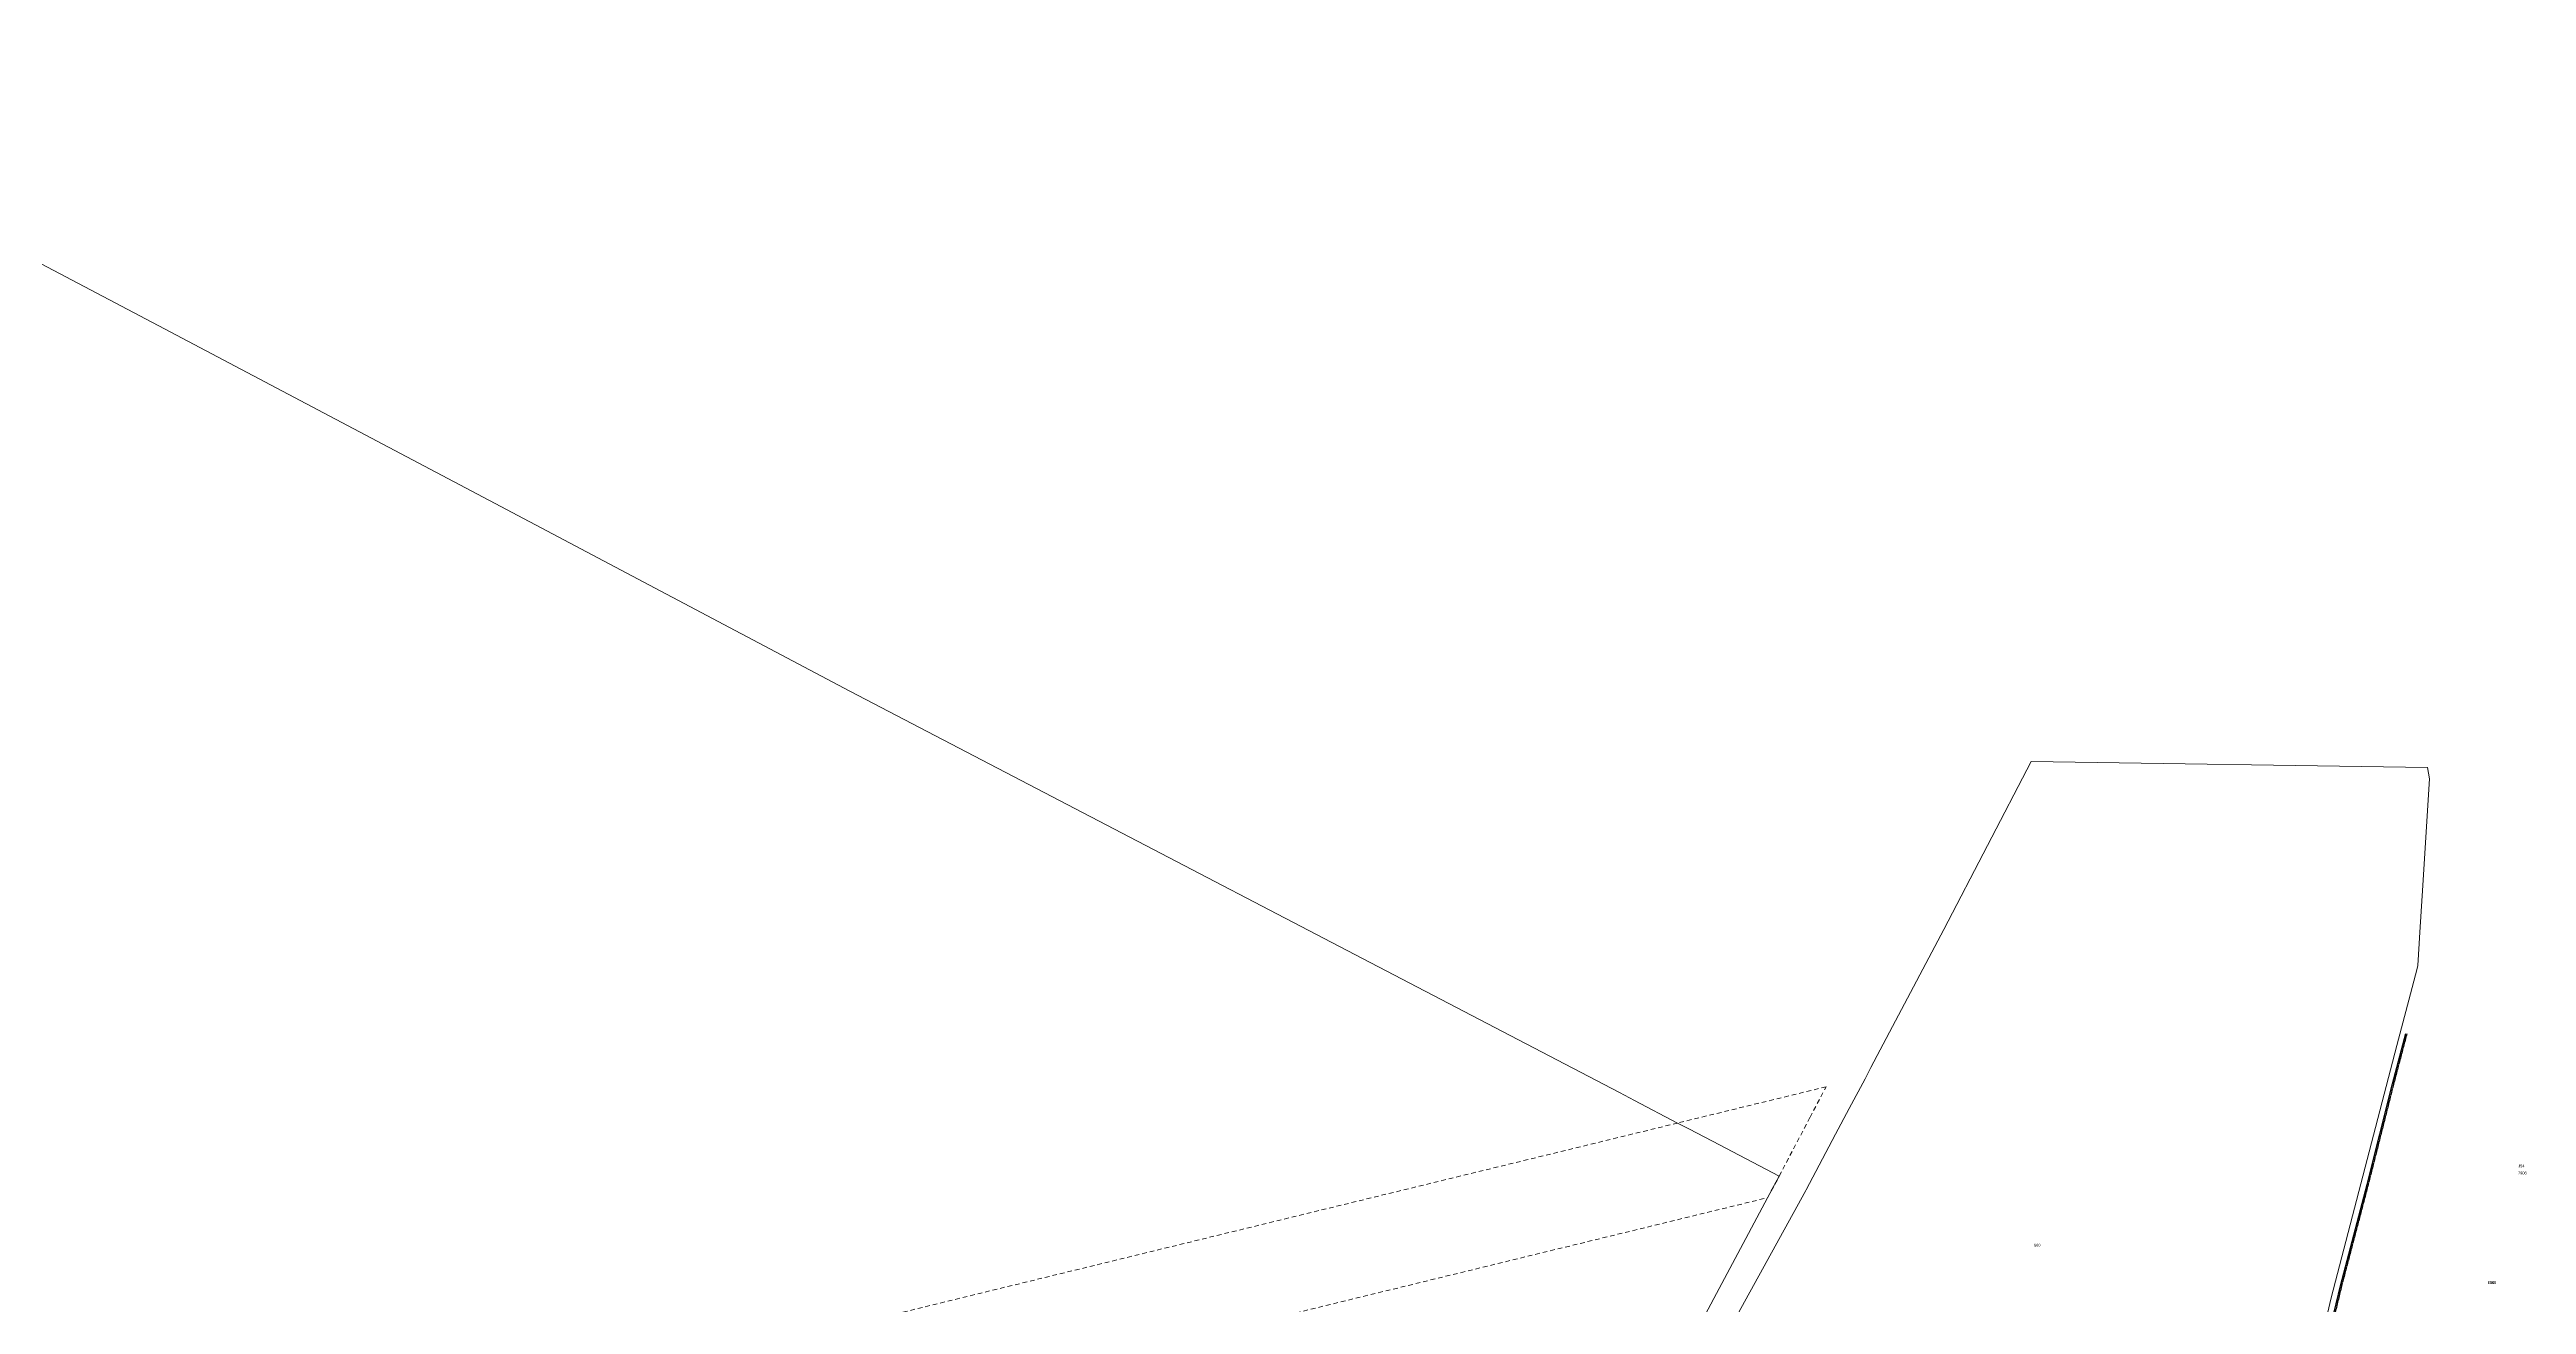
# Model space of a CAD drawing. Header units: metres. Extents: x 250871 to 255994, y 6164531 to 6169422.
# Drawn here: x 252480 to 254089, y 6167943 to 6168758 of the extents above; entities that cross this region are included whole.
import ezdxf

# ---------------------------------------------------------------- set-up
doc = ezdxf.new("R2010")
doc.units = ezdxf.units.M
for name, pattern in [('Cable Exist OH', [1, 1, 0]), ('Dash', [5, 3, -2]), ('DASHED', [19.05, 12.7, -6.35])]:
    doc.linetypes.add(name, pattern=pattern)
for name, color, linetype, lineweight in [('Cadastre Easements_SP_EXT', 58, 'DASHED', 15), ('Cadastre Land Parcels_SP_EXT', 118, 'Continuous', 15), ('Mains_HV_EXT', 13, 'Continuous', 25), ('Mains_TR_EXT', 211, 'Continuous', 25)]:
    doc.layers.add(name, color=color, linetype=linetype, lineweight=lineweight)
doc.styles.get("Standard").update_dxf_attribs({"font": 'arial.ttf'})
doc.linetypes.add('Cable E OH', pattern='A,8,-0.01,["E",Standard,S=1.5,R=30,X=0,Y=-0.9],0', length=8.01)

msp = doc.modelspace()

# ---------------------------------------------------------------- linework, layer by layer
at = {"layer": 'Cadastre Easements_SP_EXT', "linetype": 'Dash'}
msp.add_lwpolyline([(251025.497, 6167384.602), (251737.662, 6167558.55), (251754.613, 6167562.689), (252123.746, 6167652.825), (252658.177, 6167783.295), (253595.994, 6168012.187), (253603.489, 6168026.24), (253623.557, 6168064.431), (253633.946, 6168084.203), (253537.51, 6168060.671), (252816.944, 6167884.806), (252580.616, 6167827.112), (252045.326, 6167696.428), (251746.376, 6167623.428), (251034.199, 6167449.479), (250913.502, 6167420.004), (250910.651, 6167356.556), (251025.497, 6167384.602)], close=True, dxfattribs=at)
at = {"layer": 'Cadastre Land Parcels_SP_EXT', "linetype": 'Continuous'}
for points in [[(253429.813, 6167700.594), (253595.994, 6168012.187), (253603.489, 6168026.24), (253560.082, 6168048.892), (253544.822, 6168056.855), (253537.51, 6168060.671), (253509.396, 6168075.342), (253499.658, 6168080.424), (252999.831, 6168341.229), (252769.427, 6168462.993), (252554.736, 6168576.454), (252210.06, 6168757.794)], [(253938.093, 6167844.611), (253961.957, 6167947.106), (253961.957, 6167947.106), (254004.777, 6168111.027), (254013.531, 6168144.538), (254017.834, 6168161.01), (254018.368, 6168163.056), (254019.246, 6168177.307), (254019.697, 6168184.644), (254021.147, 6168208.177), (254025.829, 6168284.215), (254024.592, 6168291.624), (253767.272, 6168295.538), (253710.5, 6168186.258), (253677.181, 6168123.338), (253663.066, 6168096.682), (253659.234, 6168089.446), (253648.951, 6168070.026), (253640.154, 6168053.415), (253621.074, 6168017.384), (253620.767, 6168016.804), (253523.33, 6167840.076)]]:
    msp.add_lwpolyline(points, dxfattribs=at)
at = {"layer": 'Mains_HV_EXT', "linetype": 'Cable E OH'}
msp.add_lwpolyline([(253761.464, 6167010.197), (253762.054, 6167065.841), (253763.467, 6167119.966), (253772.659, 6167183.362), (253785.497, 6167229.884), (253796.88, 6167274.864), (253809.086, 6167320.052), (253821.635, 6167367.09), (253831.458, 6167407.333), (253843.619, 6167457.232), (253855.608, 6167508.523), (253869.156, 6167559.944), (253882.801, 6167613.85), (253899.525, 6167679.736), (253918.031, 6167750.959), (253934.189, 6167815.026), (253951.294, 6167884.884), (253968.174, 6167954.977), (253985.438, 6168020.709), (254001.959, 6168086.053), (254010.589, 6168118.848)], dxfattribs=at)
at = {"layer": 'Mains_TR_EXT', "linetype": 'Cable Exist OH'}
msp.add_lwpolyline([(254011.17, 6168118.699), (254002.54, 6168085.903), (253986.019, 6168020.559), (253968.756, 6167954.831), (253951.877, 6167884.743), (253934.772, 6167814.881), (253918.612, 6167750.81), (253900.106, 6167679.587), (253883.382, 6167613.703), (253869.737, 6167559.794), (253856.191, 6167508.378), (253844.202, 6167457.092), (253832.041, 6167407.191), (253822.216, 6167366.941), (253809.665, 6167319.896), (253797.46, 6167274.712), (253786.077, 6167229.731), (253773.247, 6167183.238), (253764.066, 6167119.914), (253762.654, 6167065.83), (253762.065, 6167010.333)], dxfattribs=at)

# ---------------------------------------------------------------- texts
at = {"layer": 'Cadastre Land Parcels_SP_EXT'}
msp.add_text('660', height=1.8, dxfattribs=at).set_placement((253769.002, 6167980.445))
at = {"layer": 'Mains_HV_EXT'}
for s in ['7906', 'N20']:
    msp.add_text(s, height=1.8, dxfattribs=at).set_placement((254063.713, 6167956.075))
at = {"layer": 'Mains_TR_EXT'}
for s, p in [('7906', (254083.407, 6168027.329)), ('J54', (254083.529, 6168031.88))]:
    msp.add_text(s, height=1.8, dxfattribs=at).set_placement(p)

doc.saveas('drawing.dxf')
